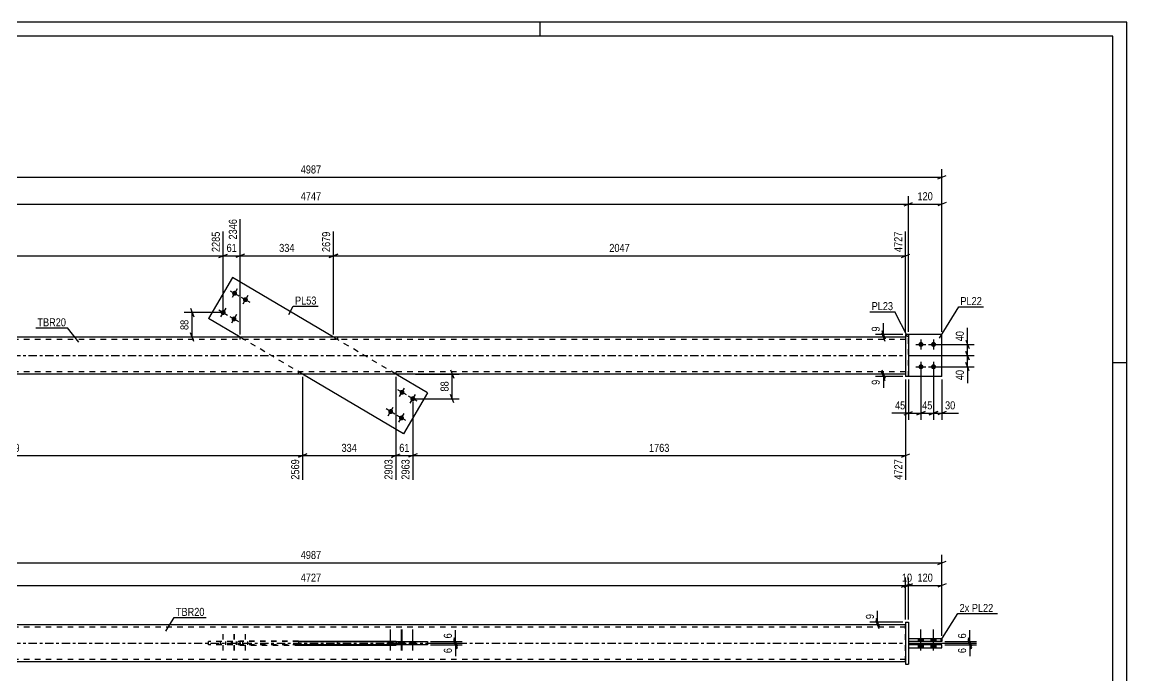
# Model space of a CAD drawing. Header units: millimetres. Extents: x 0 to 594, y 0 to 420.
# Drawn here: x 198.6 to 594, y 185.9 to 420 of the extents above; entities that cross this region are included whole.
import ezdxf

# ---------------------------------------------------------------- set-up
doc = ezdxf.new("R2010")
doc.units = ezdxf.units.MM
doc.linetypes.add('DXK_LINE_DOT2', pattern=[3.9198, 1.9599, -1.9599])
doc.linetypes.add('DXK_LINE_DOT3', pattern=[5.9187, 2.979, -0.9799, 0.9799, -0.9799])
doc.styles.add('Arial Narrow', font='ARIALN.TTF', dxfattribs={"height": 0.2})

# ---------------------------------------------------------------- blocks, each defined once
blk = doc.blocks.new('Unknown-489684636-1163')
at = {"color": 5, "linetype": 'Continuous'}
for p, q in [((594, 420), (0, 420)), ((384, 415), (384, 420)), ((594, 0), (594, 420)), ((589, 415), (5, 415)), ((589, 5), (589, 415)), ((594, 298), (589, 298))]:
    blk.add_line(p, q, dxfattribs=at)
blk = doc.blocks.new('Part-489684636-1906 - 1883')
at = {"color": 2, "linetype": 'Continuous'}
for p, q in [((514.79, 205.13), (514.79, 190.13)), ((514.79, 205.13), (515.79, 205.13)), ((515.79, 205.13), (515.79, 190.13)), ((514.79, 190.13), (515.79, 190.13))]:
    blk.add_line(p, q, dxfattribs=at)
blk = doc.blocks.new('Part-489684636-1895 - 1883')
at = {"color": 2, "linetype": 'Continuous'}
for p, q in [((514.79, 204.23), (177.26, 204.23)), ((297.51, 198.33), (297.51, 196.93)), ((297.51, 198.33), (332.45, 198.33)), ((311.49, 198.33), (311.49, 198.23)), ((332.45, 198.33), (332.45, 198.23)), ((297.51, 196.93), (332.45, 196.93)), ((311.49, 196.93), (311.49, 197.03)), ((332.45, 196.93), (332.45, 197.03)), ((514.79, 191.03), (177.26, 191.03))]:
    blk.add_line(p, q, dxfattribs=at)
at = {"color": 7, "linetype": 'DXK_LINE_DOT2'}
for p, q in [((514.79, 203.43), (177.26, 203.43)), ((514.79, 191.03), (514.79, 204.23)), ((276.55, 198.33), (276.55, 196.93)), ((297.51, 198.33), (276.55, 198.33)), ((311.49, 198.33), (311.49, 197.03)), ((311.49, 197.03), (311.49, 198.23)), ((332.45, 198.23), (332.45, 197.03)), ((276.55, 196.93), (297.51, 196.93)), ((514.79, 191.83), (177.26, 191.83))]:
    blk.add_line(p, q, dxfattribs=at)
at = {"color": 7, "linetype": 'DXK_LINE_DOT3'}
blk.add_line((177.26, 197.63), (514.79, 197.63), dxfattribs=at)
blk = doc.blocks.new('Part-489684636-1900 - 1883')
at = {"color": 2, "linetype": 'Continuous'}
for p, q in [((527.79, 197.03), (515.79, 197.03)), ((515.79, 197.03), (515.79, 196.03)), ((515.79, 196.03), (527.79, 196.03)), ((527.79, 196.03), (527.79, 197.03))]:
    blk.add_line(p, q, dxfattribs=at)
blk = doc.blocks.new('Part-489684636-1905 - 1883')
at = {"color": 2, "linetype": 'Continuous'}
for p, q in [((527.79, 199.23), (515.79, 199.23)), ((515.79, 199.23), (515.79, 198.23)), ((527.79, 198.23), (515.79, 198.23)), ((527.79, 199.23), (527.79, 198.23))]:
    blk.add_line(p, q, dxfattribs=at)
blk = doc.blocks.new('Part-489684636-1922 - 1883')
at = {"color": 7, "linetype": 'DXK_LINE_DOT2'}
for p, q in [((265.26, 197.03), (265.26, 198.23)), ((297.51, 198.23), (265.26, 198.23)), ((273.92, 197.03), (273.92, 198.23)), ((297.51, 197.03), (265.26, 197.03))]:
    blk.add_line(p, q, dxfattribs=at)
at = {"color": 2, "linetype": 'Continuous'}
for p, q in [((297.51, 198.23), (343.74, 198.23)), ((335.09, 197.03), (335.09, 198.23)), ((343.74, 198.23), (343.74, 197.03)), ((335.09, 197.03), (297.51, 197.03)), ((343.74, 197.03), (335.09, 197.03))]:
    blk.add_line(p, q, dxfattribs=at)
blk = doc.blocks.new('Bolt-489684636-1923 - 1883')
at = {"linetype": 'Continuous'}
for points in [[(521.19, 199.23), (519.39, 199.23), (519.39, 198.23), (521.19, 198.23)], [(521.19, 199.23), (519.39, 199.23), (519.39, 198.23), (521.19, 198.23)], [(525.69, 199.23), (523.89, 199.23), (523.89, 198.23), (525.69, 198.23)], [(525.69, 199.23), (523.89, 199.23), (523.89, 198.23), (525.69, 198.23)], [(521.19, 197.03), (519.39, 197.03), (519.39, 196.03), (521.19, 196.03)], [(521.19, 197.03), (519.39, 197.03), (519.39, 196.03), (521.19, 196.03)], [(525.69, 197.03), (523.89, 197.03), (523.89, 196.03), (525.69, 196.03)], [(525.69, 197.03), (523.89, 197.03), (523.89, 196.03), (525.69, 196.03)]]:
    blk.add_hatch(color=1, dxfattribs=at).paths.add_polyline_path(points)
at = {"color": 1, "linetype": 'Continuous'}
for p, q in [((520.29, 195.03), (520.29, 202.53)), ((520.29, 195.03), (520.29, 202.53)), ((524.79, 195.03), (524.79, 202.53)), ((524.79, 195.03), (524.79, 202.53)), ((519.39, 198.23), (519.39, 199.23)), ((519.39, 198.23), (519.39, 199.23)), ((521.19, 198.23), (521.19, 199.23)), ((521.19, 198.23), (521.19, 199.23)), ((523.89, 198.23), (523.89, 199.23)), ((523.89, 198.23), (523.89, 199.23)), ((525.69, 198.23), (525.69, 199.23)), ((525.69, 198.23), (525.69, 199.23)), ((519.39, 196.03), (519.39, 197.03)), ((519.39, 196.03), (519.39, 197.03)), ((521.19, 196.03), (521.19, 197.03)), ((521.19, 196.03), (521.19, 197.03)), ((523.89, 196.03), (523.89, 197.03)), ((523.89, 196.03), (523.89, 197.03)), ((525.69, 196.03), (525.69, 197.03)), ((525.69, 196.03), (525.69, 197.03))]:
    blk.add_line(p, q, dxfattribs=at)
blk = doc.blocks.new('Bolt-489684636-1925 - 1883')
at = {"color": 1, "linetype": 'DXK_LINE_DOT2'}
for p, q in [((270.56, 195.03), (270.56, 202.53)), ((274.44, 195.03), (274.44, 202.53)), ((274.64, 195.03), (274.64, 202.53)), ((278.51, 195.03), (278.51, 202.53)), ((269.66, 197.03), (269.66, 198.23)), ((271.46, 197.03), (271.46, 198.23)), ((273.54, 197.03), (273.54, 198.23)), ((273.74, 197.03), (273.74, 198.23)), ((275.34, 197.03), (275.34, 198.23)), ((275.54, 197.03), (275.54, 198.23)), ((277.61, 197.03), (277.61, 198.23)), ((279.41, 197.03), (279.41, 198.23))]:
    blk.add_line(p, q, dxfattribs=at)
blk = doc.blocks.new('Bolt-489684636-1926 - 1883')
at = {"linetype": 'Continuous'}
for points in [[(329.59, 197.03), (331.39, 197.03), (331.39, 198.23), (329.59, 198.23)], [(333.47, 197.03), (335.27, 197.03), (335.27, 198.23), (333.47, 198.23)], [(333.67, 197.03), (335.47, 197.03), (335.47, 198.23), (333.67, 198.23)], [(337.54, 197.03), (339.34, 197.03), (339.34, 198.23), (337.54, 198.23)]]:
    blk.add_hatch(color=1, dxfattribs=at).paths.add_polyline_path(points)
at = {"color": 1, "linetype": 'Continuous'}
for p, q in [((330.49, 195.03), (330.49, 202.53)), ((334.37, 195.03), (334.37, 202.53)), ((334.57, 195.03), (334.57, 202.53)), ((338.44, 195.03), (338.44, 202.53)), ((329.59, 197.03), (329.59, 198.23)), ((331.39, 197.03), (331.39, 198.23)), ((333.47, 197.03), (333.47, 198.23)), ((333.67, 197.03), (333.67, 198.23)), ((335.27, 197.03), (335.27, 198.23)), ((335.47, 197.03), (335.47, 198.23)), ((337.54, 197.03), (337.54, 198.23)), ((339.34, 197.03), (339.34, 198.23))]:
    blk.add_line(p, q, dxfattribs=at)
blk = doc.blocks.new('Bolt-489684636-2124 - 2113')
at = {"linetype": 'Continuous'}
for points in [[(520.29, 305.5, -1), (520.29, 303.7, -1)], [(524.79, 305.5, -1), (524.79, 303.7, -1)], [(520.29, 297.5, -1), (520.29, 295.7, -1)], [(524.79, 297.5, -1), (524.79, 295.7, -1)]]:
    blk.add_hatch(color=1, dxfattribs=at).paths.add_polyline_path(points)
at = {"color": 1, "linetype": 'Continuous'}
for p, q in [((518.49, 304.6), (522.09, 304.6)), ((520.29, 306.4), (520.29, 302.8)), ((522.99, 304.6), (526.59, 304.6)), ((524.79, 306.4), (524.79, 302.8)), ((518.49, 296.6), (522.09, 296.6)), ((520.29, 298.4), (520.29, 294.8)), ((522.99, 296.6), (526.59, 296.6)), ((524.79, 298.4), (524.79, 294.8))]:
    blk.add_line(p, q, dxfattribs=at)
blk = doc.blocks.new('Part-489684636-2129 - 2113')
at = {"color": 2, "linetype": 'Continuous'}
for p, q in [((273.92, 328.57), (265.26, 313.94)), ((310.04, 307.2), (273.92, 328.57)), ((276.65, 307.2), (265.26, 313.94)), ((335.09, 272.62), (298.96, 294)), ((343.74, 287.25), (332.35, 294)), ((343.74, 287.25), (335.09, 272.62))]:
    blk.add_line(p, q, dxfattribs=at)
at = {"color": 7, "linetype": 'DXK_LINE_DOT2'}
for p, q in [((298.96, 294), (276.65, 307.2)), ((332.35, 294), (310.04, 307.2))]:
    blk.add_line(p, q, dxfattribs=at)
blk = doc.blocks.new('Bolt-489684636-2121 - 2113')
at = {"linetype": 'Continuous'}
for points in [[(334.11, 286.68, -1), (335.03, 288.23, -1)], [(337.98, 284.39, -1), (338.9, 285.94, -1)], [(330.04, 279.8, -1), (330.95, 281.34, -1)], [(333.91, 277.5, -1), (334.83, 279.05, -1)]]:
    blk.add_hatch(color=1, dxfattribs=at).paths.add_polyline_path(points)
at = {"color": 1, "linetype": 'Continuous'}
for p, q in [((333.65, 285.91), (335.48, 289)), ((336.12, 286.54), (333.02, 288.37)), ((339.99, 284.25), (336.89, 286.08)), ((337.52, 283.61), (339.36, 286.71)), ((332.04, 279.65), (328.94, 281.49)), ((329.58, 279.02), (331.41, 282.12)), ((335.92, 277.36), (332.82, 279.2)), ((333.45, 276.73), (335.28, 279.83))]:
    blk.add_line(p, q, dxfattribs=at)
blk = doc.blocks.new('Bolt-489684636-2122 - 2113')
at = {"linetype": 'Continuous'}
for points in [[(275.1, 323.69, -1), (274.18, 322.14, -1)], [(278.97, 321.4, -1), (278.05, 319.85, -1)], [(271.02, 316.8, -1), (270.11, 315.25, -1)], [(274.89, 314.51, -1), (273.98, 312.96, -1)]]:
    blk.add_hatch(color=1, dxfattribs=at).paths.add_polyline_path(points)
at = {"color": 1, "linetype": 'Continuous'}
for p, q in [((275.55, 324.46), (273.72, 321.36)), ((273.09, 323.83), (276.19, 322)), ((276.96, 321.54), (280.06, 319.7)), ((279.43, 322.17), (277.59, 319.07)), ((269.01, 316.94), (272.11, 315.11)), ((271.48, 317.58), (269.65, 314.48)), ((272.89, 314.65), (275.99, 312.82)), ((275.35, 315.28), (273.52, 312.19))]:
    blk.add_line(p, q, dxfattribs=at)
blk = doc.blocks.new('Part-489684636-2145 - 2113')
at = {"color": 2, "linetype": 'Continuous'}
for p, q in [((515.79, 308.1), (514.79, 308.1)), ((514.79, 308.1), (514.79, 293.1)), ((515.79, 308.1), (515.79, 293.1)), ((515.79, 293.1), (514.79, 293.1))]:
    blk.add_line(p, q, dxfattribs=at)
blk = doc.blocks.new('Part-489684636-2150 - 2113')
at = {"color": 2, "linetype": 'Continuous'}
for p, q in [((527.79, 308.1), (515.79, 308.1)), ((527.79, 293.1), (527.79, 308.1)), ((527.79, 293.1), (515.79, 293.1))]:
    blk.add_line(p, q, dxfattribs=at)
at = {"color": 7, "linetype": 'DXK_LINE_DOT2'}
blk.add_line((515.79, 293.1), (515.79, 308.1), dxfattribs=at)
blk = doc.blocks.new('Part-489684636-2151 - 2113')
at = {"color": 7, "linetype": 'DXK_LINE_DOT2'}
for p, q in [((527.79, 308.1), (515.79, 308.1)), ((515.79, 293.1), (515.79, 308.1)), ((527.79, 293.1), (527.79, 308.1)), ((527.79, 293.1), (515.79, 293.1))]:
    blk.add_line(p, q, dxfattribs=at)
blk = doc.blocks.new('Part-489684636-2156 - 2113')
at = {"color": 2, "linetype": 'Continuous'}
for p, q in [((514.79, 307.2), (177.26, 307.2)), ((514.79, 294), (177.26, 294))]:
    blk.add_line(p, q, dxfattribs=at)
at = {"color": 7, "linetype": 'DXK_LINE_DOT2'}
for p, q in [((514.79, 306.4), (177.26, 306.4)), ((276.55, 307.2), (276.55, 306.4)), ((311.49, 307.2), (311.49, 306.4)), ((514.79, 307.2), (514.79, 294)), ((514.79, 294.8), (177.26, 294.8)), ((297.51, 294), (297.51, 294.8)), ((332.45, 294), (332.45, 294.8))]:
    blk.add_line(p, q, dxfattribs=at)
at = {"color": 7, "linetype": 'DXK_LINE_DOT3'}
blk.add_line((177.26, 300.6), (514.79, 300.6), dxfattribs=at)
blk = doc.blocks.new('StraightDimension-489684636-2072 - 1883')
at = {"color": 7, "linetype": 'Continuous'}
for p, q in [((344.74, 198.23), (356.14, 198.23)), ((353.14, 199.73), (354.34, 196.73)), ((354.34, 196.13), (353.14, 199.13)), ((353.74, 197.63), (353.74, 198.23)), ((344.74, 197.63), (356.14, 197.63))]:
    blk.add_line(p, q, dxfattribs=at)
at = {"color": 0}
blk.add_wipeout([(352.99, 201.79), (348.79, 201.79), (348.79, 198.76), (352.99, 198.76)], dxfattribs=at)
at = {"color": 7, "linetype": 'Continuous'}
blk.add_line((353.74, 198.23), (353.74, 202.31), dxfattribs=at)
blk.add_line((353.74, 198.23), (353.74, 202.31), dxfattribs=at)
at = {"color": 3, "style": 'Arial Narrow'}
blk.add_text('6', height=2.86, rotation=90.0002, dxfattribs=at).set_placement((352.39, 199.36))
blk = doc.blocks.new('StraightDimension-489684636-1985 - 1883')
at = {"color": 7, "linetype": 'Continuous'}
for p, q in [((513.29, 217.74), (516.29, 218.94)), ((517.29, 218.94), (514.29, 217.74)), ((514.79, 206.13), (514.79, 221.19)), ((514.79, 218.34), (515.79, 218.34)), ((515.79, 206.13), (515.79, 221.19))]:
    blk.add_line(p, q, dxfattribs=at)
at = {"color": 0}
blk.add_wipeout([(517.72, 219.09), (517.72, 223.29), (512.86, 223.29), (512.86, 219.09)], dxfattribs=at)
at = {"color": 3, "style": 'Arial Narrow'}
blk.add_text('10', height=2.863, dxfattribs=at).set_placement((513.46, 219.69))
blk = doc.blocks.new('StraightDimension-489684636-1936 - 1883')
at = {"color": 7, "linetype": 'Continuous'}
for p, q in [((76.16, 226.46), (527.79, 226.46)), ((526.29, 225.86), (529.29, 227.06)), ((527.79, 200.23), (527.79, 229.31))]:
    blk.add_line(p, q, dxfattribs=at)
at = {"color": 0}
blk.add_wipeout([(306.23, 227.21), (306.23, 231.41), (297.72, 231.41), (297.72, 227.21)], dxfattribs=at)
at = {"color": 3, "style": 'Arial Narrow'}
blk.add_text('4987', height=2.863, dxfattribs=at).set_placement((298.32, 227.81))
blk = doc.blocks.new('StraightDimension-489684636-2041 - 1883')
at = {"color": 7, "linetype": 'Continuous'}
for p, q in [((537.19, 199.13), (538.39, 196.13)), ((538.39, 195.53), (537.19, 198.53)), ((515.79, 197.63), (540.19, 197.63)), ((528.79, 197.03), (540.19, 197.03)), ((537.79, 197.03), (537.79, 197.63))]:
    blk.add_line(p, q, dxfattribs=at)
at = {"color": 0}
blk.add_wipeout([(537.04, 196.51), (532.84, 196.51), (532.84, 193.48), (537.04, 193.48)], dxfattribs=at)
at = {"color": 7, "linetype": 'Continuous'}
blk.add_line((537.79, 197.03), (537.79, 192.96), dxfattribs=at)
blk.add_line((537.79, 197.03), (537.79, 192.96), dxfattribs=at)
at = {"color": 3, "style": 'Arial Narrow'}
blk.add_text('6', height=2.86, rotation=90.0002, dxfattribs=at).set_placement((536.44, 194.08))
blk = doc.blocks.new('StraightDimension-489684636-1977 - 1883')
at = {"color": 7, "linetype": 'Continuous'}
for p, q in [((89.16, 218.34), (514.79, 218.34)), ((513.29, 217.74), (516.29, 218.94)), ((514.79, 206.13), (514.79, 221.19))]:
    blk.add_line(p, q, dxfattribs=at)
at = {"color": 0}
blk.add_wipeout([(306.23, 219.09), (306.23, 223.29), (297.72, 223.29), (297.72, 219.09)], dxfattribs=at)
at = {"color": 3, "style": 'Arial Narrow'}
blk.add_text('4727', height=2.863, dxfattribs=at).set_placement((298.32, 219.69))
blk = doc.blocks.new('StraightDimension-489684636-1994 - 1883')
at = {"color": 7, "linetype": 'Continuous'}
for p, q in [((514.29, 217.74), (517.29, 218.94)), ((515.79, 206.13), (515.79, 221.19)), ((515.79, 218.34), (527.79, 218.34)), ((529.29, 218.94), (526.29, 217.74)), ((527.79, 200.23), (527.79, 221.19))]:
    blk.add_line(p, q, dxfattribs=at)
at = {"color": 0}
blk.add_wipeout([(525.13, 219.09), (525.13, 223.29), (518.45, 223.29), (518.45, 219.09)], dxfattribs=at)
at = {"color": 3, "style": 'Arial Narrow'}
blk.add_text('120', height=2.863, dxfattribs=at).set_placement((519.05, 219.69))
blk = doc.blocks.new('StraightDimension-489684636-2005 - 1883')
at = {"color": 7, "linetype": 'Continuous'}
for p, q in [((504.19, 206.63), (505.39, 203.63)), ((505.39, 202.73), (504.19, 205.73)), ((513.79, 205.13), (501.94, 205.13)), ((513.79, 204.23), (501.94, 204.23)), ((504.79, 204.23), (504.79, 205.13))]:
    blk.add_line(p, q, dxfattribs=at)
at = {"color": 0}
blk.add_wipeout([(504.04, 208.69), (499.84, 208.69), (499.84, 205.66), (504.04, 205.66)], dxfattribs=at)
at = {"color": 7, "linetype": 'Continuous'}
blk.add_line((504.79, 205.13), (504.79, 209.21), dxfattribs=at)
blk.add_line((504.79, 205.13), (504.79, 209.21), dxfattribs=at)
at = {"color": 3, "style": 'Arial Narrow'}
blk.add_text('9', height=2.86, rotation=90.0002, dxfattribs=at).set_placement((503.44, 206.26))
blk = doc.blocks.new('StraightDimension-489684636-2054 - 1883')
at = {"color": 7, "linetype": 'Continuous'}
for p, q in [((528.79, 198.23), (540.19, 198.23)), ((537.19, 199.73), (538.39, 196.73)), ((538.39, 196.13), (537.19, 199.13)), ((537.79, 197.63), (537.79, 198.23)), ((515.79, 197.63), (540.19, 197.63))]:
    blk.add_line(p, q, dxfattribs=at)
at = {"color": 0}
blk.add_wipeout([(537.04, 201.79), (532.84, 201.79), (532.84, 198.76), (537.04, 198.76)], dxfattribs=at)
at = {"color": 7, "linetype": 'Continuous'}
blk.add_line((537.79, 198.23), (537.79, 202.31), dxfattribs=at)
blk.add_line((537.79, 198.23), (537.79, 202.31), dxfattribs=at)
at = {"color": 3, "style": 'Arial Narrow'}
blk.add_text('6', height=2.86, rotation=90.0002, dxfattribs=at).set_placement((536.44, 199.36))
blk = doc.blocks.new('StraightDimension-489684636-2068 - 1883')
at = {"color": 7, "linetype": 'Continuous'}
for p, q in [((353.14, 199.13), (354.34, 196.13)), ((354.34, 195.53), (353.14, 198.53)), ((344.74, 197.63), (356.14, 197.63)), ((344.74, 197.03), (356.14, 197.03)), ((353.74, 197.03), (353.74, 197.63))]:
    blk.add_line(p, q, dxfattribs=at)
at = {"color": 0}
blk.add_wipeout([(352.99, 196.51), (348.79, 196.51), (348.79, 193.48), (352.99, 193.48)], dxfattribs=at)
at = {"color": 7, "linetype": 'Continuous'}
blk.add_line((353.74, 197.03), (353.74, 192.96), dxfattribs=at)
blk.add_line((353.74, 197.03), (353.74, 192.96), dxfattribs=at)
at = {"color": 3, "style": 'Arial Narrow'}
blk.add_text('6', height=2.86, rotation=90.0002, dxfattribs=at).set_placement((352.39, 194.08))
blk = doc.blocks.new('StraightDimension-489684636-2872 - 2113')
at = {"color": 7, "linetype": 'Continuous'}
for p, q in [((298.96, 293), (298.96, 256.18)), ((332.35, 293), (332.35, 256.18)), ((300.46, 265.39), (297.46, 264.19)), ((330.85, 264.19), (333.85, 265.39)), ((298.96, 264.79), (332.35, 264.79))]:
    blk.add_line(p, q, dxfattribs=at)
at = {"color": 0}
blk.add_wipeout([(319, 265.54), (319, 269.74), (312.32, 269.74), (312.32, 265.54)], dxfattribs=at)
at = {"color": 0, "linetype": 'Continuous'}
blk.add_wipeout([(331.75, 264.09), (327.55, 264.09), (327.55, 255.58), (331.75, 255.58)], dxfattribs=at)
at = {"color": 3, "style": 'Arial Narrow'}
blk.add_text('334', height=2.863, dxfattribs=at).set_placement((312.92, 266.14))
at = {"color": 3, "linetype": 'Continuous', "style": 'Arial Narrow'}
blk.add_text('2903', height=2.863, rotation=90.0002, dxfattribs=at).set_placement((331.15, 256.18))
blk = doc.blocks.new('StraightDimension-489684636-2321 - 2113')
at = {"color": 7, "linetype": 'Continuous'}
for p, q in [((525.79, 304.6), (539.37, 304.6)), ((536.37, 306.1), (537.57, 303.1)), ((536.97, 300.6), (536.97, 304.6)), ((515.79, 300.6), (539.37, 300.6)), ((537.57, 299.1), (536.37, 302.1))]:
    blk.add_line(p, q, dxfattribs=at)
at = {"color": 0}
blk.add_wipeout([(536.22, 309.98), (532.02, 309.98), (532.02, 305.12), (536.22, 305.12)], dxfattribs=at)
at = {"color": 7, "linetype": 'Continuous'}
blk.add_line((536.97, 304.6), (536.97, 310.5), dxfattribs=at)
blk.add_line((536.97, 304.6), (536.97, 310.5), dxfattribs=at)
at = {"color": 3, "style": 'Arial Narrow'}
blk.add_text('40', height=2.863, rotation=90.0002, dxfattribs=at).set_placement((535.62, 305.72))
blk = doc.blocks.new('StraightDimension-489684636-2504 - 2113')
at = {"color": 7, "linetype": 'Continuous'}
for p, q in [((515.79, 309.1), (515.79, 357.72)), ((88.16, 354.87), (515.79, 354.87)), ((514.29, 354.27), (517.29, 355.47))]:
    blk.add_line(p, q, dxfattribs=at)
at = {"color": 0}
blk.add_wipeout([(306.23, 355.62), (306.23, 359.82), (297.72, 359.82), (297.72, 355.62)], dxfattribs=at)
at = {"color": 3, "style": 'Arial Narrow'}
blk.add_text('4747', height=2.863, dxfattribs=at).set_placement((298.32, 356.22))
blk = doc.blocks.new('StraightDimension-489684636-2409 - 2113')
at = {"color": 7, "linetype": 'Continuous'}
for p, q in [((270.56, 317.03), (270.56, 344.98)), ((90.66, 336.97), (87.66, 335.77)), ((89.16, 309.1), (89.16, 339.5)), ((89.16, 336.37), (270.56, 336.37)), ((269.06, 335.77), (272.06, 336.97))]:
    blk.add_line(p, q, dxfattribs=at)
at = {"color": 0, "linetype": 'Continuous'}
for points in [[(269.96, 345.58), (265.76, 345.58), (265.76, 337.07), (269.96, 337.07)], [(88.56, 340.1), (84.36, 340.1), (84.36, 337.07), (88.56, 337.07)]]:
    blk.add_wipeout(points, dxfattribs=at)
at = {"color": 0}
blk.add_wipeout([(184.12, 337.12), (184.12, 341.32), (175.61, 341.32), (175.61, 337.12)], dxfattribs=at)
at = {"color": 3, "linetype": 'Continuous', "style": 'Arial Narrow'}
for s, height, p in [('2285', 2.863, (269.36, 337.67)), ('0', 2.86, (87.96, 337.67))]:
    blk.add_text(s, height=height, rotation=90.0002, dxfattribs=at).set_placement(p)
at = {"color": 3, "style": 'Arial Narrow'}
blk.add_text('2285', height=2.863, dxfattribs=at).set_placement((176.21, 337.72))
blk = doc.blocks.new('StraightDimension-489684636-2873 - 2113')
at = {"color": 7, "linetype": 'Continuous'}
for p, q in [((89.16, 293), (89.16, 261.67)), ((298.96, 293), (298.96, 256.18)), ((90.66, 265.39), (87.66, 264.19)), ((297.46, 264.19), (300.46, 265.39)), ((89.16, 264.79), (298.96, 264.79))]:
    blk.add_line(p, q, dxfattribs=at)
at = {"color": 0}
blk.add_wipeout([(198.32, 265.54), (198.32, 269.74), (189.81, 269.74), (189.81, 265.54)], dxfattribs=at)
at = {"color": 0, "linetype": 'Continuous'}
for points in [[(88.56, 264.09), (84.36, 264.09), (84.36, 261.07), (88.56, 261.07)], [(298.36, 264.09), (294.16, 264.09), (294.16, 255.58), (298.36, 255.58)]]:
    blk.add_wipeout(points, dxfattribs=at)
at = {"color": 3, "style": 'Arial Narrow'}
blk.add_text('2569', height=2.863, dxfattribs=at).set_placement((190.41, 266.14))
at = {"color": 3, "linetype": 'Continuous', "style": 'Arial Narrow'}
for s, height, p in [('0', 2.86, (87.96, 261.67)), ('2569', 2.863, (297.76, 256.18))]:
    blk.add_text(s, height=height, rotation=90.0002, dxfattribs=at).set_placement(p)
blk = doc.blocks.new('StraightDimension-489684636-4924 - 2113')
at = {"color": 7, "linetype": 'Continuous'}
for p, q in [((258.87, 317.53), (260.07, 314.53)), ((269.56, 316.03), (256.62, 316.03)), ((259.47, 307.2), (259.47, 316.03)), ((260.07, 305.7), (258.87, 308.7)), ((269.56, 307.2), (256.62, 307.2))]:
    blk.add_line(p, q, dxfattribs=at)
at = {"color": 0}
blk.add_wipeout([(258.72, 314.04), (254.52, 314.04), (254.52, 309.18), (258.72, 309.18)], dxfattribs=at)
at = {"color": 3, "style": 'Arial Narrow'}
blk.add_text('88', height=2.863, rotation=90.0002, dxfattribs=at).set_placement((258.12, 309.78))
blk = doc.blocks.new('StraightDimension-489684636-2160 - 2113')
at = {"color": 7, "linetype": 'Continuous'}
for p, q in [((506.27, 309.6), (507.47, 306.6)), ((507.47, 305.7), (506.27, 308.7)), ((513.79, 308.1), (504.02, 308.1)), ((513.79, 307.2), (504.02, 307.2)), ((506.87, 307.2), (506.87, 308.1))]:
    blk.add_line(p, q, dxfattribs=at)
at = {"color": 0}
blk.add_wipeout([(506.12, 311.65), (501.92, 311.65), (501.92, 308.62), (506.12, 308.62)], dxfattribs=at)
at = {"color": 7, "linetype": 'Continuous'}
blk.add_line((506.87, 308.1), (506.87, 312.17), dxfattribs=at)
blk.add_line((506.87, 308.1), (506.87, 312.17), dxfattribs=at)
at = {"color": 3, "style": 'Arial Narrow'}
blk.add_text('9', height=2.86, rotation=90.0002, dxfattribs=at).set_placement((505.52, 309.22))
blk = doc.blocks.new('StraightDimension-489684636-2223 - 2113')
at = {"color": 7, "linetype": 'Continuous'}
for p, q in [((520.29, 295.6), (520.29, 277.62)), ((524.79, 295.6), (524.79, 277.62)), ((518.79, 279.42), (521.79, 280.62)), ((520.29, 280.02), (524.79, 280.02)), ((526.29, 280.62), (523.29, 279.42))]:
    blk.add_line(p, q, dxfattribs=at)
at = {"color": 0}
blk.add_wipeout([(524.97, 280.77), (524.97, 284.97), (520.11, 284.97), (520.11, 280.77)], dxfattribs=at)
at = {"color": 3, "style": 'Arial Narrow'}
blk.add_text('45', height=2.863, dxfattribs=at).set_placement((520.71, 281.37))
blk = doc.blocks.new('StraightDimension-489684636-2167 - 2113')
at = {"color": 7, "linetype": 'Continuous'}
for p, q in [((513.79, 294), (504.02, 294)), ((513.79, 293.1), (504.02, 293.1)), ((506.27, 295.5), (507.47, 292.5)), ((507.47, 291.6), (506.27, 294.6)), ((506.87, 293.1), (506.87, 294))]:
    blk.add_line(p, q, dxfattribs=at)
at = {"color": 0}
blk.add_wipeout([(506.12, 292.57), (501.92, 292.57), (501.92, 289.54), (506.12, 289.54)], dxfattribs=at)
at = {"color": 7, "linetype": 'Continuous'}
blk.add_line((506.87, 293.1), (506.87, 289.02), dxfattribs=at)
blk.add_line((506.87, 293.1), (506.87, 289.02), dxfattribs=at)
at = {"color": 3, "style": 'Arial Narrow'}
blk.add_text('9', height=2.86, rotation=90.0002, dxfattribs=at).set_placement((505.52, 290.14))
blk = doc.blocks.new('StraightDimension-489684636-2201 - 2113')
at = {"color": 7, "linetype": 'Continuous'}
for p, q in [((520.29, 295.6), (520.29, 277.62)), ((515.79, 292.1), (515.79, 277.62)), ((514.29, 279.42), (517.29, 280.62)), ((515.79, 280.02), (520.29, 280.02)), ((521.79, 280.62), (518.79, 279.42))]:
    blk.add_line(p, q, dxfattribs=at)
at = {"color": 0}
blk.add_wipeout([(515.26, 280.77), (515.26, 284.97), (510.41, 284.97), (510.41, 280.77)], dxfattribs=at)
at = {"color": 7, "linetype": 'Continuous'}
blk.add_line((515.79, 280.02), (509.88, 280.02), dxfattribs=at)
blk.add_line((515.79, 280.02), (509.88, 280.02), dxfattribs=at)
at = {"color": 3, "style": 'Arial Narrow'}
blk.add_text('45', height=2.863, dxfattribs=at).set_placement((511.01, 281.37))
blk = doc.blocks.new('StraightDimension-489684636-2239 - 2113')
at = {"color": 7, "linetype": 'Continuous'}
for p, q in [((524.79, 295.6), (524.79, 277.62)), ((527.79, 292.1), (527.79, 277.62)), ((523.29, 279.42), (526.29, 280.62)), ((524.79, 280.02), (527.79, 280.02)), ((529.29, 280.62), (526.29, 279.42))]:
    blk.add_line(p, q, dxfattribs=at)
at = {"color": 0}
blk.add_wipeout([(533.17, 280.77), (533.17, 284.97), (528.31, 284.97), (528.31, 280.77)], dxfattribs=at)
at = {"color": 7, "linetype": 'Continuous'}
blk.add_line((527.79, 280.02), (533.7, 280.02), dxfattribs=at)
blk.add_line((527.79, 280.02), (533.7, 280.02), dxfattribs=at)
at = {"color": 3, "style": 'Arial Narrow'}
blk.add_text('30', height=2.863, dxfattribs=at).set_placement((528.91, 281.37))
blk = doc.blocks.new('StraightDimension-489684636-2308 - 2113')
at = {"color": 7, "linetype": 'Continuous'}
for p, q in [((515.79, 300.6), (539.37, 300.6)), ((536.37, 302.1), (537.57, 299.1)), ((536.97, 296.6), (536.97, 300.6)), ((525.79, 296.6), (539.37, 296.6)), ((537.57, 295.1), (536.37, 298.1))]:
    blk.add_line(p, q, dxfattribs=at)
at = {"color": 0}
blk.add_wipeout([(536.22, 296.07), (532.02, 296.07), (532.02, 291.21), (536.22, 291.21)], dxfattribs=at)
at = {"color": 7, "linetype": 'Continuous'}
blk.add_line((536.97, 296.6), (536.97, 290.69), dxfattribs=at)
blk.add_line((536.97, 296.6), (536.97, 290.69), dxfattribs=at)
at = {"color": 3, "style": 'Arial Narrow'}
blk.add_text('40', height=2.863, rotation=90.0002, dxfattribs=at).set_placement((535.62, 291.81))
blk = doc.blocks.new('StraightDimension-489684636-2415 - 2113')
at = {"color": 7, "linetype": 'Continuous'}
for p, q in [((310.04, 308.2), (310.04, 344.98)), ((514.79, 309.1), (514.79, 344.98)), ((311.54, 336.97), (308.54, 335.77)), ((310.04, 336.37), (514.79, 336.37)), ((513.29, 335.77), (516.29, 336.97))]:
    blk.add_line(p, q, dxfattribs=at)
at = {"color": 0, "linetype": 'Continuous'}
blk.add_wipeout([(514.19, 345.58), (509.99, 345.58), (509.99, 337.07), (514.19, 337.07)], dxfattribs=at)
at = {"color": 0}
blk.add_wipeout([(416.67, 337.12), (416.67, 341.32), (408.16, 341.32), (408.16, 337.12)], dxfattribs=at)
at = {"color": 3, "linetype": 'Continuous', "style": 'Arial Narrow'}
blk.add_text('4727', height=2.863, rotation=90.0002, dxfattribs=at).set_placement((513.59, 337.67))
at = {"color": 3, "style": 'Arial Narrow'}
blk.add_text('2047', height=2.863, dxfattribs=at).set_placement((408.76, 337.72))
blk = doc.blocks.new('StraightDimension-489684636-2427 - 2113')
at = {"color": 7, "linetype": 'Continuous'}
for p, q in [((276.65, 308.2), (276.65, 349.48)), ((270.56, 317.03), (270.56, 344.98)), ((269.06, 335.77), (272.06, 336.97)), ((270.56, 336.37), (276.65, 336.37)), ((278.15, 336.97), (275.15, 335.77))]:
    blk.add_line(p, q, dxfattribs=at)
at = {"color": 0}
blk.add_wipeout([(276.04, 337.12), (276.04, 341.32), (271.18, 341.32), (271.18, 337.12)], dxfattribs=at)
at = {"color": 0, "linetype": 'Continuous'}
blk.add_wipeout([(276.05, 350.08), (271.85, 350.08), (271.85, 341.57), (276.05, 341.57)], dxfattribs=at)
at = {"color": 3, "linetype": 'Continuous', "style": 'Arial Narrow'}
blk.add_text('2346', height=2.863, rotation=90.0002, dxfattribs=at).set_placement((275.45, 342.17))
at = {"color": 3, "style": 'Arial Narrow'}
blk.add_text('61', height=2.863, dxfattribs=at).set_placement((271.78, 337.72))
blk = doc.blocks.new('StraightDimension-489684636-2441 - 2113')
at = {"color": 7, "linetype": 'Continuous'}
for p, q in [((276.65, 308.2), (276.65, 349.48)), ((310.04, 308.2), (310.04, 344.98)), ((278.15, 336.97), (275.15, 335.77)), ((276.65, 336.37), (310.04, 336.37)), ((308.54, 335.77), (311.54, 336.97))]:
    blk.add_line(p, q, dxfattribs=at)
at = {"color": 0, "linetype": 'Continuous'}
blk.add_wipeout([(309.44, 345.58), (305.24, 345.58), (305.24, 337.07), (309.44, 337.07)], dxfattribs=at)
at = {"color": 0}
blk.add_wipeout([(296.69, 337.12), (296.69, 341.32), (290, 341.32), (290, 337.12)], dxfattribs=at)
at = {"color": 3, "linetype": 'Continuous', "style": 'Arial Narrow'}
blk.add_text('2679', height=2.863, rotation=90.0002, dxfattribs=at).set_placement((308.84, 337.67))
at = {"color": 3, "style": 'Arial Narrow'}
blk.add_text('334', height=2.863, dxfattribs=at).set_placement((290.6, 337.72))
blk = doc.blocks.new('StraightDimension-489684636-2462 - 2113')
at = {"color": 7, "linetype": 'Continuous'}
for p, q in [((76.16, 364.47), (527.79, 364.47)), ((526.29, 363.87), (529.29, 365.07)), ((527.79, 309.1), (527.79, 367.32))]:
    blk.add_line(p, q, dxfattribs=at)
at = {"color": 0}
blk.add_wipeout([(306.23, 365.22), (306.23, 369.42), (297.72, 369.42), (297.72, 365.22)], dxfattribs=at)
at = {"color": 3, "style": 'Arial Narrow'}
blk.add_text('4987', height=2.863, dxfattribs=at).set_placement((298.32, 365.82))
blk = doc.blocks.new('StraightDimension-489684636-4944 - 2113')
at = {"color": 7, "linetype": 'Continuous'}
for p, q in [((339.44, 294), (354.97, 294)), ((351.97, 295.5), (353.17, 292.5)), ((352.57, 285.16), (352.57, 294)), ((339.44, 285.16), (354.97, 285.16)), ((353.17, 283.66), (351.97, 286.66))]:
    blk.add_line(p, q, dxfattribs=at)
at = {"color": 0}
blk.add_wipeout([(351.82, 292.01), (347.62, 292.01), (347.62, 287.15), (351.82, 287.15)], dxfattribs=at)
at = {"color": 3, "style": 'Arial Narrow'}
blk.add_text('88', height=2.863, rotation=90.0002, dxfattribs=at).set_placement((351.22, 287.75))
blk = doc.blocks.new('StraightDimension-489684636-2529 - 2113')
at = {"color": 7, "linetype": 'Continuous'}
for p, q in [((515.79, 309.1), (515.79, 357.72)), ((527.79, 309.1), (527.79, 357.72)), ((514.29, 354.27), (517.29, 355.47)), ((515.79, 354.87), (527.79, 354.87)), ((529.29, 355.47), (526.29, 354.27))]:
    blk.add_line(p, q, dxfattribs=at)
at = {"color": 0}
blk.add_wipeout([(525.13, 355.62), (525.13, 359.82), (518.45, 359.82), (518.45, 355.62)], dxfattribs=at)
at = {"color": 3, "style": 'Arial Narrow'}
blk.add_text('120', height=2.863, dxfattribs=at).set_placement((519.05, 356.22))
blk = doc.blocks.new('StraightDimension-489684636-2870 - 2113')
at = {"color": 7, "linetype": 'Continuous'}
for p, q in [((514.79, 292.1), (514.79, 256.18)), ((338.44, 284.16), (338.44, 256.18)), ((339.94, 265.39), (336.94, 264.19)), ((513.29, 264.19), (516.29, 265.39)), ((338.44, 264.79), (514.79, 264.79))]:
    blk.add_line(p, q, dxfattribs=at)
at = {"color": 0}
blk.add_wipeout([(430.87, 265.54), (430.87, 269.74), (422.36, 269.74), (422.36, 265.54)], dxfattribs=at)
at = {"color": 0, "linetype": 'Continuous'}
blk.add_wipeout([(514.19, 264.09), (509.99, 264.09), (509.99, 255.58), (514.19, 255.58)], dxfattribs=at)
at = {"color": 3, "style": 'Arial Narrow'}
blk.add_text('1763', height=2.863, dxfattribs=at).set_placement((422.96, 266.14))
at = {"color": 3, "linetype": 'Continuous', "style": 'Arial Narrow'}
blk.add_text('4727', height=2.863, rotation=90.0002, dxfattribs=at).set_placement((513.59, 256.18))
blk = doc.blocks.new('StraightDimension-489684636-2871 - 2113')
at = {"color": 7, "linetype": 'Continuous'}
for p, q in [((332.35, 293), (332.35, 256.18)), ((338.44, 284.16), (338.44, 256.18)), ((330.85, 264.19), (333.85, 265.39)), ((339.94, 265.39), (336.94, 264.19)), ((332.35, 264.79), (338.44, 264.79))]:
    blk.add_line(p, q, dxfattribs=at)
at = {"color": 0}
blk.add_wipeout([(337.82, 265.54), (337.82, 269.74), (332.97, 269.74), (332.97, 265.54)], dxfattribs=at)
at = {"color": 3, "style": 'Arial Narrow'}
blk.add_text('61', height=2.863, dxfattribs=at).set_placement((333.57, 266.14))
at = {"color": 0, "linetype": 'Continuous'}
blk.add_wipeout([(337.84, 264.09), (333.64, 264.09), (333.64, 255.58), (337.84, 255.58)], dxfattribs=at)
at = {"color": 3, "linetype": 'Continuous', "style": 'Arial Narrow'}
blk.add_text('2963', height=2.863, rotation=90.0002, dxfattribs=at).set_placement((337.24, 256.18))
blk = doc.blocks.new('Mark-489684636-1891 - 1883')
at = {"color": 0}
blk.add_wipeout([(263.87, 207.42), (263.87, 210.42), (253.64, 210.42), (253.64, 207.42)], dxfattribs=at)
blk.add_wipeout([(263.87, 207.42), (263.87, 210.42), (253.64, 210.42), (253.64, 207.42)], dxfattribs=at)
at = {"color": 30, "linetype": 'Continuous'}
for p, q in [((250.08, 201.94), (253.04, 206.82)), ((253.04, 206.82), (264.47, 206.82))]:
    blk.add_line(p, q, dxfattribs=at)
at = {"color": 3, "style": 'Arial Narrow'}
blk.add_text('TBR20', height=2.863, dxfattribs=at).set_placement((253.64, 207.42))
blk = doc.blocks.new('MarkSet-489684636-2098 - 1883')
at = {"color": 0}
blk.add_wipeout([(537.6, 208.83), (537.6, 211.83), (534.13, 211.83), (534.13, 208.83)], dxfattribs=at)
blk.add_wipeout([(537.6, 208.83), (537.6, 211.83), (534.13, 211.83), (534.13, 208.83)], dxfattribs=at)
at = {"color": 30, "linetype": 'Continuous'}
blk.add_line((527.4, 198.66), (533.53, 208.23), dxfattribs=at)
at = {"color": 0}
blk.add_wipeout([(546.18, 208.83), (546.18, 211.83), (538.5, 211.83), (538.5, 208.83)], dxfattribs=at)
blk.add_wipeout([(546.18, 208.83), (546.18, 211.83), (538.5, 211.83), (538.5, 208.83)], dxfattribs=at)
at = {"color": 30, "linetype": 'Continuous'}
blk.add_line((533.53, 208.23), (547.68, 208.23), dxfattribs=at)
at = {"color": 3, "style": 'Arial Narrow'}
for s, p in [('2x', (534.13, 208.83)), ('PL22', (538.5, 208.83))]:
    blk.add_text(s, height=2.863, dxfattribs=at).set_placement(p)
blk = doc.blocks.new('Mark-489684636-2125 - 2113')
at = {"color": 0}
blk.add_wipeout([(303.94, 318.87), (303.94, 321.87), (296.26, 321.87), (296.26, 318.87)], dxfattribs=at)
blk.add_wipeout([(303.94, 318.87), (303.94, 321.87), (296.26, 321.87), (296.26, 318.87)], dxfattribs=at)
at = {"color": 30, "linetype": 'Continuous'}
for p, q in [((294.09, 315.35), (295.66, 318.27)), ((295.66, 318.27), (304.54, 318.27))]:
    blk.add_line(p, q, dxfattribs=at)
at = {"color": 3, "style": 'Arial Narrow'}
blk.add_text('PL53', height=2.863, dxfattribs=at).set_placement((296.26, 318.87))
blk = doc.blocks.new('Mark-489684636-2141 - 2113')
at = {"color": 0}
blk.add_wipeout([(510.31, 316.89), (510.31, 319.89), (502.64, 319.89), (502.64, 316.89)], dxfattribs=at)
blk.add_wipeout([(510.31, 316.89), (510.31, 319.89), (502.64, 319.89), (502.64, 316.89)], dxfattribs=at)
at = {"color": 30, "linetype": 'Continuous'}
for p in [(502.04, 316.29), (515.65, 307.17)]:
    blk.add_line(p, (510.91, 316.29), dxfattribs=at)
at = {"color": 3, "style": 'Arial Narrow'}
blk.add_text('PL23', height=2.863, dxfattribs=at).set_placement((502.64, 316.89))
blk = doc.blocks.new('Mark-489684636-2146 - 2113')
at = {"color": 0}
blk.add_wipeout([(542.09, 318.69), (542.09, 321.69), (534.41, 321.69), (534.41, 318.69)], dxfattribs=at)
blk.add_wipeout([(542.09, 318.69), (542.09, 321.69), (534.41, 321.69), (534.41, 318.69)], dxfattribs=at)
at = {"color": 30, "linetype": 'Continuous'}
for p, q in [((526.89, 306.9), (533.81, 318.09)), ((533.81, 318.09), (542.69, 318.09))]:
    blk.add_line(p, q, dxfattribs=at)
at = {"color": 3, "style": 'Arial Narrow'}
blk.add_text('PL22', height=2.863, dxfattribs=at).set_placement((534.41, 318.69))
blk = doc.blocks.new('Mark-489684636-2152 - 2113')
at = {"color": 0}
blk.add_wipeout([(214.3, 311.1), (214.3, 314.1), (204.08, 314.1), (204.08, 311.1)], dxfattribs=at)
blk.add_wipeout([(214.3, 311.1), (214.3, 314.1), (204.08, 314.1), (204.08, 311.1)], dxfattribs=at)
at = {"color": 30, "linetype": 'Continuous'}
for p in [(203.48, 310.5), (218.95, 305.4)]:
    blk.add_line(p, (214.9, 310.5), dxfattribs=at)
at = {"color": 3, "style": 'Arial Narrow'}
blk.add_text('TBR20', height=2.863, dxfattribs=at).set_placement((204.08, 311.1))

msp = doc.modelspace()

# ---------------------------------------------------------------- block references
for name in ['Unknown-489684636-1163', 'Part-489684636-2129 - 2113', 'Bolt-489684636-2122 - 2113', 'Part-489684636-2156 - 2113', 'Part-489684636-2145 - 2113', 'Part-489684636-2150 - 2113', 'Part-489684636-2151 - 2113', 'Bolt-489684636-2124 - 2113', 'Bolt-489684636-2121 - 2113', 'Part-489684636-1895 - 1883', 'Bolt-489684636-1925 - 1883', 'Bolt-489684636-1926 - 1883', 'Part-489684636-1906 - 1883', 'Bolt-489684636-1923 - 1883', 'Part-489684636-1922 - 1883', 'Part-489684636-1905 - 1883', 'Part-489684636-1900 - 1883']:
    msp.add_blockref(name, (0, 0))

# ---------------------------------------------------------------- next in the draw order: block references
for name in ['StraightDimension-489684636-2321 - 2113', 'StraightDimension-489684636-2872 - 2113', 'StraightDimension-489684636-4944 - 2113', 'StraightDimension-489684636-2167 - 2113', 'StraightDimension-489684636-2223 - 2113', 'StraightDimension-489684636-1985 - 1883', 'StraightDimension-489684636-2072 - 1883']:
    msp.add_blockref(name, (0, 0))

# ---------------------------------------------------------------- next in the draw order: block references
for name in ['StraightDimension-489684636-2504 - 2113', 'StraightDimension-489684636-2873 - 2113', 'StraightDimension-489684636-2201 - 2113', 'StraightDimension-489684636-1936 - 1883']:
    msp.add_blockref(name, (0, 0))

# ---------------------------------------------------------------- next in the draw order: block references
for name in ['StraightDimension-489684636-2409 - 2113', 'StraightDimension-489684636-2160 - 2113', 'StraightDimension-489684636-2239 - 2113', 'StraightDimension-489684636-1977 - 1883', 'StraightDimension-489684636-2068 - 1883', 'StraightDimension-489684636-2041 - 1883']:
    msp.add_blockref(name, (0, 0))

# ---------------------------------------------------------------- next in the draw order: block references
for name in ['StraightDimension-489684636-2415 - 2113', 'StraightDimension-489684636-4924 - 2113', 'StraightDimension-489684636-2308 - 2113', 'StraightDimension-489684636-1994 - 1883', 'Mark-489684636-1891 - 1883']:
    msp.add_blockref(name, (0, 0))

# ---------------------------------------------------------------- next in the draw order: block references
for name in ['StraightDimension-489684636-2427 - 2113', 'StraightDimension-489684636-2870 - 2113', 'StraightDimension-489684636-2005 - 1883', 'StraightDimension-489684636-2054 - 1883']:
    msp.add_blockref(name, (0, 0))

# ---------------------------------------------------------------- next in the draw order: block references
for name in ['StraightDimension-489684636-2441 - 2113', 'StraightDimension-489684636-2871 - 2113', 'MarkSet-489684636-2098 - 1883']:
    msp.add_blockref(name, (0, 0))

# ---------------------------------------------------------------- next in the draw order: block references
msp.add_blockref('StraightDimension-489684636-2462 - 2113', (0, 0))

# ---------------------------------------------------------------- next in the draw order: block references
for name in ['StraightDimension-489684636-2529 - 2113', 'Mark-489684636-2125 - 2113', 'Mark-489684636-2152 - 2113']:
    msp.add_blockref(name, (0, 0))

# ---------------------------------------------------------------- next in the draw order: block references
for name in ['Mark-489684636-2146 - 2113', 'Mark-489684636-2141 - 2113']:
    msp.add_blockref(name, (0, 0))

doc.saveas('drawing.dxf')
